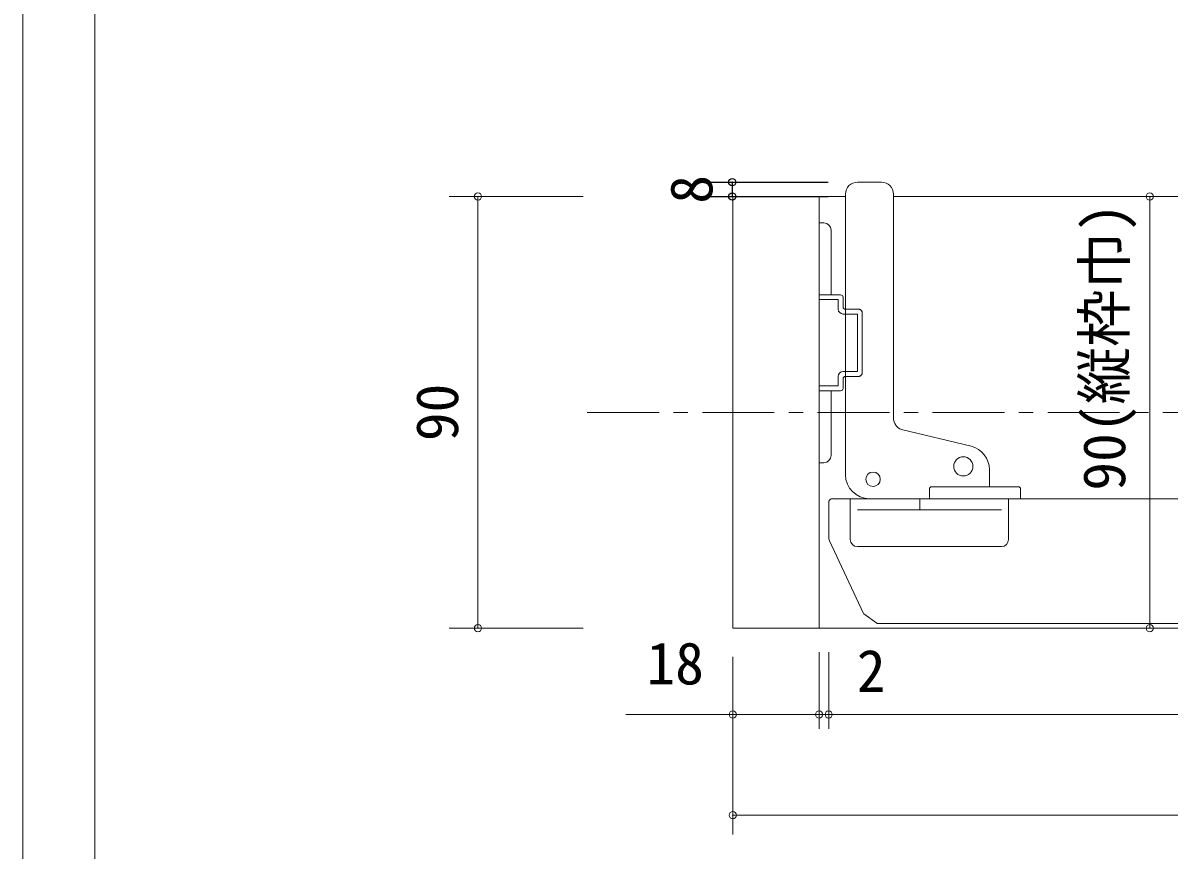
# Model space of a CAD drawing. Units: millimetres on the paper, enlarged 10 times, with parts at other scales. Extents: x -2058 to 1892, y -400 to 2383.
# Drawn here: x -2058 to -1261, y 116 to 691 of the extents above; entities that cross this region are included whole.
import ezdxf
from ezdxf.enums import TextEntityAlignment as Align

# ---------------------------------------------------------------- set-up
doc = ezdxf.new("R2010")
doc.units = ezdxf.units.MM
doc.header["$LTSCALE"] = 10
doc.header["$PDMODE"] = 32
doc.header["$PDSIZE"] = 5
doc.linetypes.add('CHAIN1', pattern=[8, 5, -1, 1, -1])
doc.linetypes.add('USER9', pattern=[18, 9, -9])
for name, color, linetype, lineweight in [('0-0_0', 7, 'Continuous', 18), ('1-0_H-SYM', 7, 'Continuous', 18), ('2-0_NOTE$005', 7, 'Continuous', 18)]:
    doc.layers.add(name, color=color, linetype=linetype, lineweight=lineweight)
doc.layers.add('9-0', color=7, linetype='Continuous')
doc.styles.add('ＭＳ ゴシック', font='')
doc.styles.get('ＭＳ ゴシック').set_extended_font_data('MS Gothic')

msp = doc.modelspace()

# ---------------------------------------------------------------- linework, layer by layer
at = {"layer": '0-0_0'}
msp.add_line((-2057.96, -399.69), (-2057.96, 2382.81), dxfattribs=at)
msp.add_lwpolyline([(-2007.96, 2332.81), (-2007.96, -124.69), (292.04, -124.69)], dxfattribs=at)
at = {"layer": '1-0_H-SYM', "color": 4}
for p, q in [((-1761.7, 570.44), (-1668.68, 570.44)), ((-1741.7, 570.44), (-1741.7, 270.44)), ((-1761.7, 270.44), (-1668.68, 270.44))]:
    msp.add_line(p, q, dxfattribs=at)
for p in [(-1741.7, 570.44), (-1741.7, 270.44)]:
    msp.add_point(p, dxfattribs=at)
at = {"layer": '2-0_NOTE$005'}
for p, q in [((-1477.96, 580.44), (-1461.29, 580.44)), ((-1564.63, 570.44), (-1504.63, 570.44)), ((-1564.63, 270.44), (-1564.63, 570.44)), ((-1504.63, 570.44), (-1504.63, 270.44)), ((-1504.63, 570.44), (-1486.29, 570.44)), ((-1486.29, 572.11), (-1486.29, 377.11)), ((-1452.96, 572.11), (-1452.96, 416.45)), ((-1452.96, 570.44), (-1264.8, 570.44)), ((-1452.96, 570.44), (-262.13, 570.44)), ((-1501.29, 552.11), (-1504.63, 552.11)), ((-1504.63, 552.11), (-1504.63, 498.78)), ((-1496.29, 547.11), (-1496.29, 502.11)), ((-1489.63, 502.11), (-1504.63, 502.11)), ((-1504.63, 498.78), (-1491.29, 498.78)), ((-1491.29, 492.11), (-1491.29, 498.78)), ((-1487.96, 493.78), (-1487.96, 500.44)), ((-1487.96, 488.78), (-1478.29, 488.78)), ((-1487.96, 448.78), (-1478.29, 448.78)), ((-1504.63, 438.78), (-1491.29, 438.78)), ((-1504.63, 438.78), (-1504.63, 385.44)), ((-1491.29, 445.44), (-1491.29, 438.78)), ((-1487.96, 443.78), (-1487.96, 437.11)), ((-1489.63, 435.44), (-1504.63, 435.44)), ((-1496.29, 390.44), (-1496.29, 435.44)), ((-1399.04, 396.86), (-1447.26, 408.54)), ((-1501.29, 385.44), (-1504.63, 385.44)), ((-1386.29, 380.66), (-1386.29, 368.78)), ((-1427.96, 367.11), (-1427.96, 360.44)), ((-1366.29, 368.78), (-1426.29, 368.78)), ((-1364.63, 367.11), (-1364.63, 360.44)), ((-1495.29, 360.44), (-1196.29, 360.44)), ((-1482.96, 332.11), (-1482.96, 360.44)), ((-1469.63, 360.44), (-1386.29, 360.44)), ((-1469.63, 360.44), (-1364.63, 360.44)), ((-1434.63, 360.44), (-1434.63, 352.78)), ((-1372.96, 332.11), (-1372.96, 360.44)), ((-1497.96, 333.77), (-1497.96, 357.78)), ((-1477.96, 352.78), (-1377.96, 352.78)), ((-1473.83, 280.69), (-1497.4, 331.24)), ((-1477.96, 327.11), (-1377.96, 327.11)), ((-1464.45, 273.96), (-1473.49, 280.29)), ((-1464.45, 273.78), (-1196.29, 273.78)), ((-1507.96, 270.44), (-1564.63, 270.44)), ((-1507.96, 270.44), (-1196.29, 270.44)), ((-1487.96, 270.44), (-1264.8, 270.44))]:
    msp.add_line(p, q, dxfattribs=at)
at = {"layer": '2-0_NOTE$005', "color": 4}
for p, q in [((-1274.8, 270.44), (-1274.8, 570.44)), ((-1564.63, 250.44), (-1564.63, 200.44)), ((-1504.63, 253.78), (-1504.63, 200.44)), ((-1504.63, 253.78), (-1504.63, 200.44)), ((-1497.96, 253.78), (-1497.96, 200.44)), ((-1564.63, 243.78), (-1564.63, 127.11)), ((-1504.63, 210.44), (-1639.03, 210.44)), ((-1564.63, 210.44), (-1504.63, 210.44)), ((-1504.63, 210.44), (-1497.96, 210.44)), ((-1497.96, 210.44), (-861.29, 210.44)), ((-1497.96, 210.44), (-1472.96, 210.44)), ((-1564.63, 140.44), (-151.29, 140.44)), ((-1564.63, 140.44), (-150.46, 140.44))]:
    msp.add_line(p, q, dxfattribs=at)
at = {"layer": '2-0_NOTE$005', "linetype": 'USER9'}
for p, q in [((-1477.13, 492.11), (-1486.29, 492.11)), ((-1477.96, 449.11), (-1477.96, 488.44)), ((-1474.63, 447.94), (-1474.63, 489.61)), ((-1477.13, 445.44), (-1486.29, 445.44))]:
    msp.add_line(p, q, dxfattribs=at)
at = {"layer": '2-0_NOTE$005', "color": 4, "linetype": 'CHAIN1'}
msp.add_line((-1665.75, 420.44), (-50.17, 420.44), dxfattribs=at)
at = {"layer": '2-0_NOTE$005'}
for centre, radius in [((-1404.4, 382.88), 6.67), ((-1467.12, 373.92), 5)]:
    msp.add_circle(centre, radius, dxfattribs=at)
for centre, radius, start, end in [((-1477.96, 572.11), 8.33, 90, 180), ((-1461.29, 572.11), 8.33, 0, 90), ((-1501.29, 547.11), 5, 0, 90), ((-1489.63, 500.44), 1.67, 0, 90), ((-1487.96, 492.11), 3.33, 180, 270), ((-1486.29, 493.78), 1.67, 180, 270), ((-1487.96, 445.44), 3.33, 90, 180), ((-1486.29, 443.78), 1.67, 90, 180), ((-1489.63, 437.11), 1.67, 270, 0), ((-1444.63, 416.45), 8.33, 180, 251.56505), ((-1501.29, 390.44), 5, 270, 0), ((-1402.96, 380.66), 16.67, 0, 76.38451), ((-1469.63, 377.11), 16.67, 180, 270), ((-1426.29, 367.11), 1.67, 90, 180), ((-1366.29, 367.11), 1.67, 0, 90), ((-1495.29, 357.78), 2.67, 90, 180), ((-1491.96, 333.77), 6, 180, 205), ((-1477.96, 332.11), 5, 180, 270), ((-1477.96, 332.11), 5, 180, 270), ((-1377.96, 332.11), 5, 270, 0), ((-1377.96, 332.11), 5, 270, 0)]:
    msp.add_arc(centre, radius, start, end, dxfattribs=at)
at = {"layer": '2-0_NOTE$005', "linetype": 'USER9'}
for centre, radius, start, end in [((-1478.29, 488.44), 0.333, 0, 90), ((-1477.13, 489.61), 2.5, 0, 90), ((-1478.29, 449.11), 0.333, 270, 0), ((-1477.13, 447.94), 2.5, 270, 0)]:
    msp.add_arc(centre, radius, start, end, dxfattribs=at)
at = {"layer": '2-0_NOTE$005', "color": 4}
for p in [(-1274.8, 570.44), (-1274.8, 270.44), (-1564.63, 210.44), (-1504.63, 210.44), (-1497.96, 210.44), (-1564.63, 140.44)]:
    msp.add_point(p, dxfattribs=at)
at = {"layer": '9-0', "color": 4}
for p, q in [((-1585, 580.44), (-1498.22, 580.44)), ((-1565, 580.44), (-1565, 570.44)), ((-1585, 570.44), (-1498.22, 570.44))]:
    msp.add_line(p, q, dxfattribs=at)
for p in [(-1565, 580.44), (-1565, 570.44)]:
    msp.add_point(p, dxfattribs=at)

# ---------------------------------------------------------------- texts
at = {"layer": '1-0_H-SYM', "style": 'ＭＳ ゴシック'}
msp.add_text('90', height=29.33, rotation=90, dxfattribs=at).set_placement((-1746.7, 400.44), align=Align.BOTTOM_LEFT)
at = {"layer": '2-0_NOTE$005', "style": 'ＭＳ ゴシック'}
msp.add_text('90(縦枠巾)', height=29.33, rotation=90, dxfattribs=at).set_placement((-1283.08, 366.03), align=Align.BOTTOM_LEFT)
for s, p in [('18', (-1624.59, 222.53)), ('2', (-1478.38, 217.36))]:
    msp.add_text(s, height=29.33, dxfattribs=at).set_placement(p, align=Align.BOTTOM_LEFT)
at = {"layer": '9-0', "style": 'ＭＳ ゴシック'}
msp.add_text('8', height=29.33, rotation=90, dxfattribs=at).set_placement((-1570, 565.44), align=Align.BOTTOM_LEFT)

doc.saveas('drawing.dxf')
